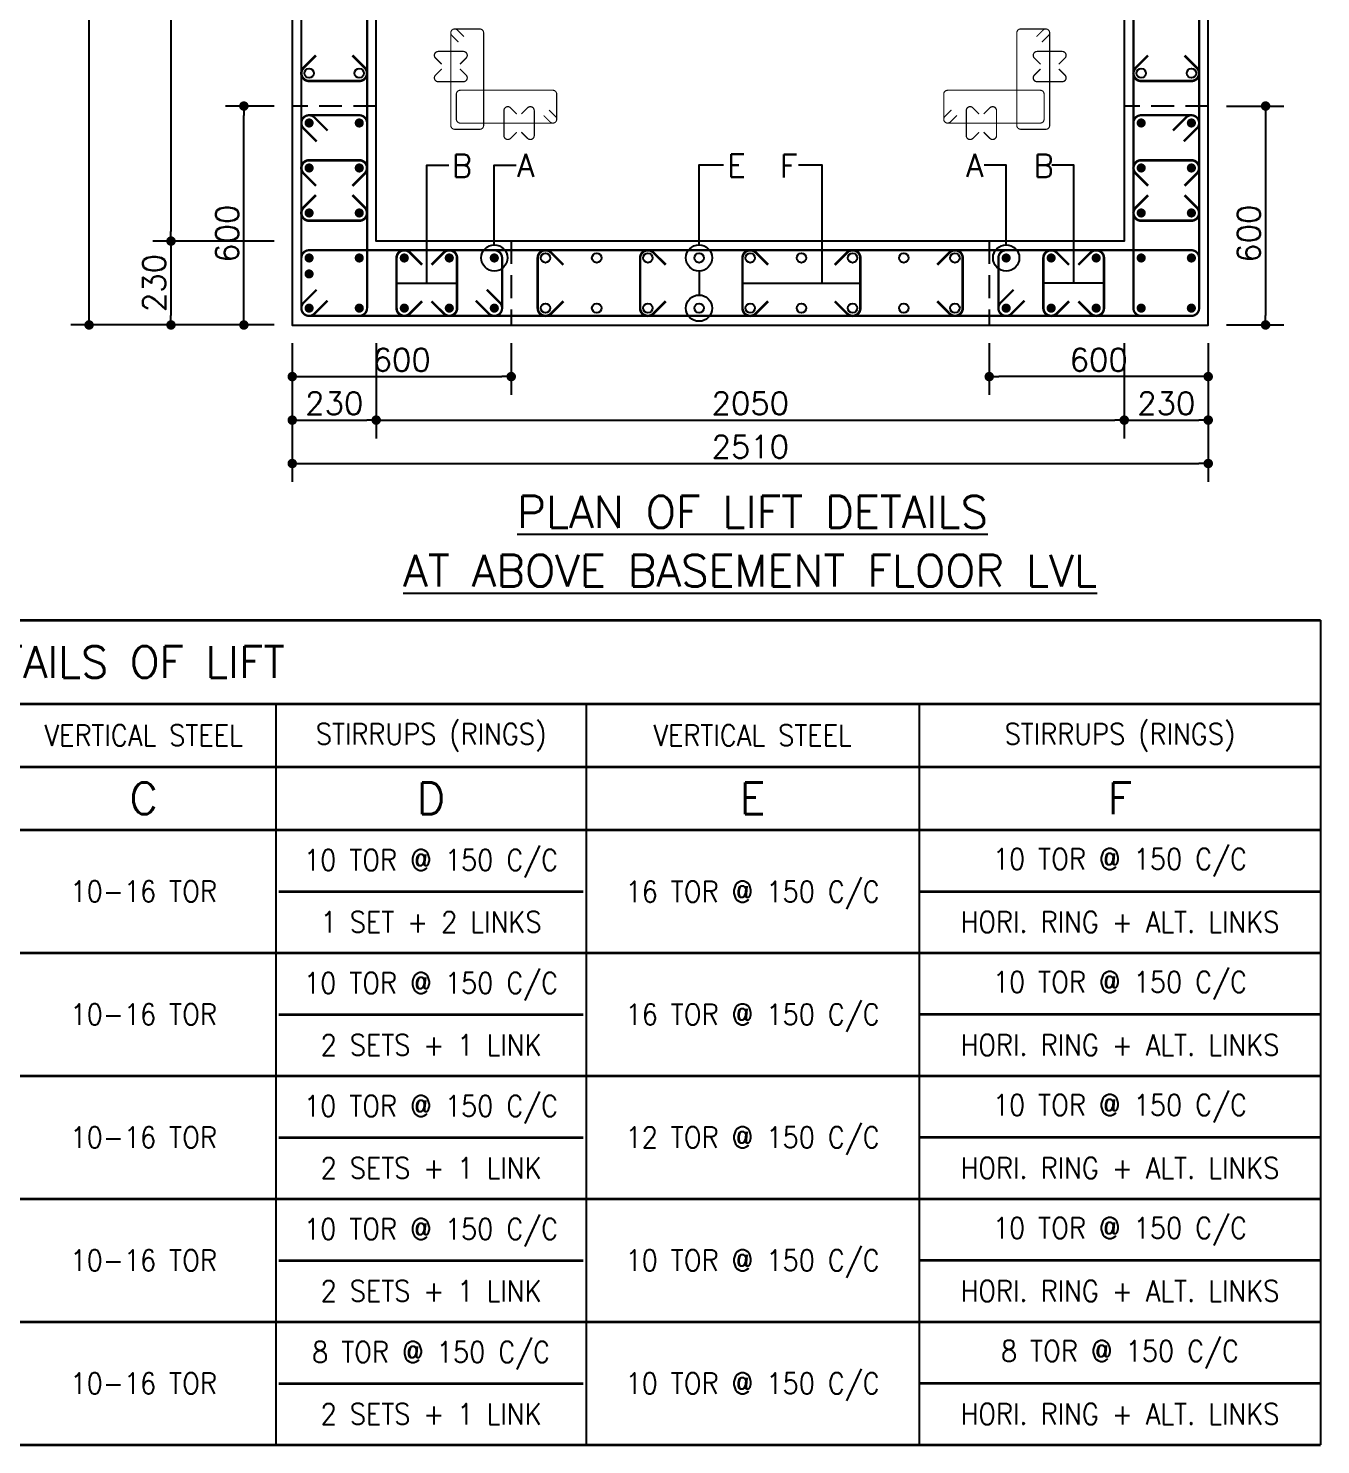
# Model space of a CAD drawing. Extents: x -200722 to 834823, y -494970 to 88783.
# Drawn here: x 290794 to 304958, y -146040 to -130512 of the extents above; entities that cross this region are included whole.
import ezdxf
from ezdxf.enums import TextEntityAlignment as Align

# ---------------------------------------------------------------- set-up
doc = ezdxf.new("R2010")
doc.units = 0
doc.header["$LTSCALE"] = 100
doc.header["$MEASUREMENT"] = 0
doc.header["$PDMODE"] = 34
doc.linetypes.add('HIDDEN', pattern=[0.375, 0.25, -0.125])
doc.layers.get('0').update_dxf_attribs({"linetype": 'CONTINUOUS'})
doc.layers.get('DEFPOINTS').update_dxf_attribs({"linetype": 'CONTINUOUS'})
for name, color, linetype in [('BEAM', 4, 'CONTINUOUS'), ('COL. SHED. STEEL.', 6, 'CONTINUOUS'), ('STEEL', 6, 'CONTINUOUS'), ('TEXT', 2, 'CONTINUOUS')]:
    doc.layers.add(name, color=color, linetype=linetype)
doc.styles.add('ROMANS', font='romans.shx')
doc.styles.get("Standard").update_dxf_attribs({"font": 'simplex.shx'})
doc.dimstyles.new('STANDARD$0', dxfattribs={"dimtxt": 2.5, "dimasz": 2.5, "dimexe": 2, "dimexo": 0.7, "dimgap": 0.9, "dimtad": 1, "dimdec": 0, "dimdsep": 46, "dimtxsty": 'ROMANS', "dimcen": 0.09, "dimclrd": 4, "dimclre": 4, "dimclrt": 3, "dimadec": 0, "dimazin": 0, "dimtfac": 1, "dimtdec": 0, "dimtmove": 0, "dimatfit": 3, "dimfxl": 1, "dimtolj": 1, "dimtzin": 0, "dimarcsym": 0})

# ---------------------------------------------------------------- blocks, each defined once
blk = doc.blocks.new('DOT')
at = {"color": 0, "linetype": 'ByBlock'}
blk.add_line((-0.5, 0), (-1, 0), dxfattribs=at)
at = {"color": 0, "linetype": 'ByBlock', "const_width": 0.5}
blk.add_lwpolyline([(-0.25, 0, 1), (0.25, 0, 1)], format="xyb", close=True, dxfattribs=at)
blk = doc.blocks.new('*D19')
at = {"layer": 'BEAM', "color": 0, "lineweight": -2, "transparency": 16777216}
for p, q in [((293487, -120444), (292158, -120444)), ((292358, -120548), (292358, -132740)), ((293487, -132844), (292158, -132844))]:
    blk.add_line(p, q, dxfattribs=at)
at = {"layer": 'DEFPOINTS', "color": 0, "lineweight": -3, "transparency": 16777216}
for p in [(293687, -120444), (292358, -132844), (293687, -132844)]:
    blk.add_point(p, dxfattribs=at)
at = {"layer": 'BEAM', "color": 0, "lineweight": -2, "transparency": 16777216, "xscale": 104, "yscale": 104, "zscale": 104}
for p, rotation in [((292358, -120444), 90), ((292358, -132844), 270)]:
    blk.add_blockref('DOT', p, dxfattribs=dict(at, rotation=rotation))
at = {"layer": 'BEAM', "color": 0, "transparency": 16777216, "insert": (292174, -126644), "char_height": 248, "attachment_point": 5, "rotation": 90}
blk.add_mtext('\\A1;3100', dxfattribs=at)
blk = doc.blocks.new('_DOT')
at = {"color": 0, "linetype": 'ByBlock'}
blk.add_line((-0.5, 0), (-1, 0), dxfattribs=at)
at = {"color": 0, "linetype": 'ByBlock', "const_width": 0.5}
blk.add_lwpolyline([(-0.25, 0, 1), (0.25, 0, 1)], format="xyb", close=True, dxfattribs=at)
blk = doc.blocks.new('*D20')
at = {"layer": 'BEAM', "color": 0, "lineweight": -2, "transparency": 16777216}
for p, q in [((293487, -132844), (292158, -132844)), ((292358, -132948), (292358, -133660)), ((293487, -133764), (292158, -133764))]:
    blk.add_line(p, q, dxfattribs=at)
at = {"layer": 'DEFPOINTS', "color": 0, "lineweight": -3, "transparency": 16777216}
for p in [(293687, -132844), (292358, -133764), (293687, -133764)]:
    blk.add_point(p, dxfattribs=at)
at = {"layer": 'BEAM', "color": 0, "lineweight": -2, "transparency": 16777216, "xscale": 104, "yscale": 104, "zscale": 104}
for p, rotation in [((292358, -132844), 90), ((292358, -133764), 270)]:
    blk.add_blockref('DOT', p, dxfattribs=dict(at, rotation=rotation))
at = {"layer": 'BEAM', "color": 0, "transparency": 16777216, "insert": (292174, -133304), "char_height": 248, "attachment_point": 5, "rotation": 90}
blk.add_mtext('\\A1;230', dxfattribs=at)
blk = doc.blocks.new('*D21')
at = {"layer": 'BEAM', "color": 0, "lineweight": -2, "transparency": 16777216}
for p, q in [((293487, -119524), (291260, -119524)), ((291460, -133660), (291460, -119628)), ((293487, -133764), (291260, -133764))]:
    blk.add_line(p, q, dxfattribs=at)
at = {"layer": 'DEFPOINTS', "color": 0, "lineweight": -3, "transparency": 16777216}
for p in [(291460, -119524), (293687, -119524), (293687, -133764)]:
    blk.add_point(p, dxfattribs=at)
at = {"layer": 'BEAM', "color": 0, "lineweight": -2, "transparency": 16777216, "xscale": 104, "yscale": 104, "zscale": 104}
for p, rotation in [((291460, -119524), 90), ((291460, -133764), 270)]:
    blk.add_blockref('DOT', p, dxfattribs=dict(at, rotation=rotation))
at = {"layer": 'BEAM', "color": 0, "transparency": 16777216, "insert": (291276, -126644), "char_height": 248, "attachment_point": 5, "rotation": 90}
blk.add_mtext('\\A1;3560', dxfattribs=at)
blk = doc.blocks.new('*D22')
at = {"layer": 'BEAM', "color": 0, "lineweight": -2, "transparency": 16777216}
for p, q in [((293687, -133964), (293687, -135007)), ((294607, -133964), (294607, -135007)), ((293791, -134807), (294503, -134807))]:
    blk.add_line(p, q, dxfattribs=at)
at = {"layer": 'DEFPOINTS', "color": 0, "lineweight": -3, "transparency": 16777216}
for p in [(293687, -133764), (294607, -133764), (294607, -134807)]:
    blk.add_point(p, dxfattribs=at)
at = {"layer": 'BEAM', "color": 0, "lineweight": -2, "transparency": 16777216, "xscale": 104, "yscale": 104, "zscale": 104, "rotation": 180}
blk.add_blockref('DOT', (293687, -134807), dxfattribs=at)
at = {"layer": 'BEAM', "color": 0, "lineweight": -2, "transparency": 16777216, "xscale": 104, "yscale": 104, "zscale": 104}
blk.add_blockref('DOT', (294607, -134807), dxfattribs=at)
at = {"layer": 'BEAM', "color": 0, "transparency": 16777216, "insert": (294147, -134623), "char_height": 248, "attachment_point": 5}
blk.add_mtext('\\A1;230', dxfattribs=at)
blk = doc.blocks.new('*D23')
at = {"layer": 'BEAM', "color": 0, "lineweight": -2, "transparency": 16777216}
for p, q in [((294607, -133964), (294607, -135007)), ((302806, -133964), (302806, -135007)), ((294711, -134807), (302702, -134807))]:
    blk.add_line(p, q, dxfattribs=at)
at = {"layer": 'DEFPOINTS', "color": 0, "lineweight": -3, "transparency": 16777216}
for p in [(294607, -133764), (302806, -133764), (302806, -134807)]:
    blk.add_point(p, dxfattribs=at)
at = {"layer": 'BEAM', "color": 0, "lineweight": -2, "transparency": 16777216, "xscale": 104, "yscale": 104, "zscale": 104, "rotation": 180}
blk.add_blockref('DOT', (294607, -134807), dxfattribs=at)
at = {"layer": 'BEAM', "color": 0, "lineweight": -2, "transparency": 16777216, "xscale": 104, "yscale": 104, "zscale": 104}
blk.add_blockref('DOT', (302806, -134807), dxfattribs=at)
at = {"layer": 'BEAM', "color": 0, "transparency": 16777216, "insert": (298707, -134623), "char_height": 248, "attachment_point": 5}
blk.add_mtext('\\A1;2050', dxfattribs=at)
blk = doc.blocks.new('*D24')
at = {"layer": 'BEAM', "color": 0, "lineweight": -2, "transparency": 16777216}
for p, q in [((302806, -133964), (302806, -135007)), ((303726, -133964), (303726, -135007)), ((302910, -134807), (303622, -134807))]:
    blk.add_line(p, q, dxfattribs=at)
at = {"layer": 'DEFPOINTS', "color": 0, "lineweight": -3, "transparency": 16777216}
for p in [(302806, -133764), (303726, -133764), (303726, -134807)]:
    blk.add_point(p, dxfattribs=at)
at = {"layer": 'BEAM', "color": 0, "lineweight": -2, "transparency": 16777216, "xscale": 104, "yscale": 104, "zscale": 104, "rotation": 180}
blk.add_blockref('DOT', (302806, -134807), dxfattribs=at)
at = {"layer": 'BEAM', "color": 0, "lineweight": -2, "transparency": 16777216, "xscale": 104, "yscale": 104, "zscale": 104}
blk.add_blockref('DOT', (303726, -134807), dxfattribs=at)
at = {"layer": 'BEAM', "color": 0, "transparency": 16777216, "insert": (303266, -134623), "char_height": 248, "attachment_point": 5}
blk.add_mtext('\\A1;230', dxfattribs=at)
blk = doc.blocks.new('*D25')
at = {"layer": 'BEAM', "color": 0, "lineweight": -2, "transparency": 16777216}
for p, q in [((293687, -133964), (293687, -135483)), ((303726, -133964), (303726, -135483)), ((293791, -135283), (303622, -135283))]:
    blk.add_line(p, q, dxfattribs=at)
at = {"layer": 'DEFPOINTS', "color": 0, "lineweight": -3, "transparency": 16777216}
for p in [(293687, -133764), (303726, -133764), (303726, -135283)]:
    blk.add_point(p, dxfattribs=at)
at = {"layer": 'BEAM', "color": 0, "lineweight": -2, "transparency": 16777216, "xscale": 104, "yscale": 104, "zscale": 104, "rotation": 180}
blk.add_blockref('DOT', (293687, -135283), dxfattribs=at)
at = {"layer": 'BEAM', "color": 0, "lineweight": -2, "transparency": 16777216, "xscale": 104, "yscale": 104, "zscale": 104}
blk.add_blockref('DOT', (303726, -135283), dxfattribs=at)
at = {"layer": 'BEAM', "color": 0, "transparency": 16777216, "insert": (298707, -135099), "char_height": 248, "attachment_point": 5}
blk.add_mtext('\\A1;2510', dxfattribs=at)
blk = doc.blocks.new('*D26')
at = {"layer": 'BEAM', "color": 0, "lineweight": -2, "transparency": 16777216}
for p, q in [((293687, -133964), (293687, -134530)), ((296087, -133964), (296087, -134530)), ((293791, -134330), (295983, -134330))]:
    blk.add_line(p, q, dxfattribs=at)
at = {"layer": 'DEFPOINTS', "color": 0, "lineweight": -3, "transparency": 16777216}
for p in [(293687, -133764), (296087, -133764), (296087, -134330)]:
    blk.add_point(p, dxfattribs=at)
at = {"layer": 'BEAM', "color": 0, "lineweight": -2, "transparency": 16777216, "xscale": 104, "yscale": 104, "zscale": 104, "rotation": 180}
blk.add_blockref('DOT', (293687, -134330), dxfattribs=at)
at = {"layer": 'BEAM', "color": 0, "lineweight": -2, "transparency": 16777216, "xscale": 104, "yscale": 104, "zscale": 104}
blk.add_blockref('DOT', (296087, -134330), dxfattribs=at)
at = {"layer": 'BEAM', "color": 0, "transparency": 16777216, "insert": (294887, -134146), "char_height": 248, "attachment_point": 5}
blk.add_mtext('\\A1;600', dxfattribs=at)
blk = doc.blocks.new('*D27')
at = {"layer": 'BEAM', "color": 0, "lineweight": -2, "transparency": 16777216}
for p, q in [((293487, -131364), (292957, -131364)), ((293157, -133660), (293157, -131468)), ((293487, -133764), (292957, -133764))]:
    blk.add_line(p, q, dxfattribs=at)
at = {"layer": 'DEFPOINTS', "color": 0, "lineweight": -3, "transparency": 16777216}
for p in [(293157, -131364), (293687, -131364), (293687, -133764)]:
    blk.add_point(p, dxfattribs=at)
at = {"layer": 'BEAM', "color": 0, "lineweight": -2, "transparency": 16777216, "xscale": 104, "yscale": 104, "zscale": 104}
for p, rotation in [((293157, -131364), 90), ((293157, -133764), 270)]:
    blk.add_blockref('DOT', p, dxfattribs=dict(at, rotation=rotation))
at = {"layer": 'BEAM', "color": 0, "transparency": 16777216, "insert": (292973, -132764), "char_height": 248, "attachment_point": 5, "rotation": 90}
blk.add_mtext('\\A1;600', dxfattribs=at)
blk = doc.blocks.new('*D30')
at = {"layer": 'BEAM', "color": 0, "lineweight": -2, "transparency": 16777216}
for p, q in [((303926, -131364), (304555, -131364)), ((304355, -131468), (304355, -133660)), ((303926, -133764), (304555, -133764))]:
    blk.add_line(p, q, dxfattribs=at)
at = {"layer": 'DEFPOINTS', "color": 0, "lineweight": -3, "transparency": 16777216}
for p in [(303726, -131364), (303726, -133764), (304355, -133764)]:
    blk.add_point(p, dxfattribs=at)
at = {"layer": 'BEAM', "color": 0, "lineweight": -2, "transparency": 16777216, "xscale": 104, "yscale": 104, "zscale": 104}
for p, rotation in [((304355, -131364), 90), ((304355, -133764), 270)]:
    blk.add_blockref('DOT', p, dxfattribs=dict(at, rotation=rotation))
at = {"layer": 'BEAM', "color": 0, "transparency": 16777216, "insert": (304171, -132764), "char_height": 248, "attachment_point": 5, "rotation": 90}
blk.add_mtext('\\A1;600', dxfattribs=at)
blk = doc.blocks.new('*D31')
at = {"layer": 'BEAM', "color": 0, "lineweight": -2, "transparency": 16777216}
for p, q in [((301326, -133964), (301326, -134530)), ((303726, -133964), (303726, -134530)), ((303622, -134330), (301430, -134330))]:
    blk.add_line(p, q, dxfattribs=at)
at = {"layer": 'DEFPOINTS', "color": 0, "lineweight": -3, "transparency": 16777216}
for p in [(301326, -133764), (303726, -133764), (301326, -134330)]:
    blk.add_point(p, dxfattribs=at)
at = {"layer": 'BEAM', "color": 0, "lineweight": -2, "transparency": 16777216, "xscale": 104, "yscale": 104, "zscale": 104, "rotation": 180}
blk.add_blockref('DOT', (301326, -134330), dxfattribs=at)
at = {"layer": 'BEAM', "color": 0, "lineweight": -2, "transparency": 16777216, "xscale": 104, "yscale": 104, "zscale": 104}
blk.add_blockref('DOT', (303726, -134330), dxfattribs=at)
at = {"layer": 'BEAM', "color": 0, "transparency": 16777216, "insert": (302526, -134146), "char_height": 248, "attachment_point": 5}
blk.add_mtext('\\A1;600', dxfattribs=at)

msp = doc.modelspace()

# ---------------------------------------------------------------- linework, layer by layer
at = {"color": 18, "lineweight": 35, "true_color": 0x000000}
for p, q in [((277373.2, -136999.4), (304958.4, -136999.4)), ((277373.2, -137919.4), (304958.4, -137919.4)), ((284385.9, -138609.4), (304958.4, -138609.4)), ((277373.2, -139299.4), (304958.4, -139299.4)), ((277373.2, -140647.6), (304958.4, -140647.6)), ((277373.2, -141995.7), (304958.4, -141995.7)), ((277373.2, -143343.8), (304958.4, -143343.8)), ((277373.2, -144692), (304958.4, -144692)), ((277373.2, -146040.1), (304958.4, -146040.1))]:
    msp.add_line(p, q, dxfattribs=at)
at = {"color": 18, "true_color": 0x000000}
for p, q in [((304958.4, -136999.4), (304958.4, -146040.1)), ((293508.4, -137919.4), (293508.4, -146040.1)), ((296908.4, -137919.4), (296908.4, -146040.1)), ((300558.4, -137919.4), (300558.4, -146040.1))]:
    msp.add_line(p, q, dxfattribs=at)
at = {"color": 8, "lineweight": 35}
for p, q in [((293540.9, -139976), (296875.9, -139976)), ((300558.4, -139973.5), (304958.4, -139973.5)), ((293540.9, -141324.1), (296875.9, -141324.1)), ((300558.4, -141321.6), (304958.4, -141321.6)), ((293540.9, -142672.3), (296875.9, -142672.3)), ((300558.4, -142669.8), (304958.4, -142669.8)), ((293540.9, -144020.4), (296875.9, -144020.4)), ((300558.4, -144017.9), (304958.4, -144017.9)), ((293540.9, -145368.5), (296875.9, -145368.5)), ((300558.4, -145366), (304958.4, -145366))]:
    msp.add_line(p, q, dxfattribs=at)
at = {"layer": 'BEAM', "color": 8, "linetype": 'HIDDEN', "ltscale": 10}
for p, q in [((294606.6, -131364.5), (293686.6, -131364.5)), ((303726.4, -131364.5), (302806.4, -131364.5)), ((296086.6, -132844.5), (296086.6, -133764.5)), ((301326.4, -132844.5), (301326.4, -133764.5))]:
    msp.add_line(p, q, dxfattribs=at)
at = {"layer": 'BEAM', "color": 18, "true_color": 0x000000}
msp.add_lwpolyline([(302806.4, -119524.5), (302806.4, -119524.5), (302806.4, -132844.5), (294606.6, -132844.5), (294606.6, -119524.5), (294606.6, -119524.5), (294606.6, -119524.5), (293686.6, -119524.5), (293686.6, -133764.5), (303726.4, -133764.5), (303726.4, -119524.5), (302806.4, -119524.5), (302806.4, -119524.5), (302806.4, -119524.5)], dxfattribs=at)
at = {"layer": 'COL. SHED. STEEL.', "color": 62, "linetype": 'Continuous', "const_width": 25}
for points in [[(293871.6, -133664.5), (294421.6, -133664.5, 0.4142136), (294506.6, -133579.5), (294506.6, -119709.5, 0.4142136), (294421.6, -119624.5), (293871.6, -119624.5, 0.4142136), (293786.6, -119709.5), (293786.6, -133579.5, 0.4142136)], [(303541.4, -133664.5), (302991.4, -133664.5, -0.4142136), (302906.4, -133579.5), (302906.4, -119709.5, -0.4142136), (302991.4, -119624.5), (303541.4, -119624.5, -0.4142136), (303626.4, -119709.5), (303626.4, -133579.5, -0.4142136)], [(293871.6, -133664.5), (303541.4, -133664.5, 0.4142136), (303626.4, -133579.5), (303626.4, -133029.5, 0.4142136), (303541.4, -132944.5), (293871.6, -132944.5, 0.4142136), (293786.6, -133029.5), (293786.6, -133579.5, 0.4142136)]]:
    msp.add_lwpolyline(points, format="xyb", close=True, dxfattribs=at)
at = {"layer": 'COL. SHED. STEEL.', "color": 18, "linetype": 'Continuous', "true_color": 0x000000}
for points, const_width in [([(295467.2, -131618.6), (295742.2, -131618.6, 0.4142136), (295784.7, -131576.1), (295784.7, -130561.1, 0.4142136), (295742.2, -130518.6), (295467.2, -130518.6, 0.4142136), (295424.7, -130561.1), (295424.7, -131576.1, 0.4142136)], 12.5), ([(301945.8, -131618.6), (301670.8, -131618.6, -0.4142136), (301628.3, -131576.1), (301628.3, -130561.1, -0.4142136), (301670.8, -130518.6), (301945.8, -130518.6, -0.4142136), (301988.3, -130561.1), (301988.3, -131576.1, -0.4142136)], 12.5), ([(296543, -131190.7), (295528, -131190.7, 0.4142136), (295485.5, -131233.2), (295485.5, -131508.2, 0.4142136), (295528, -131550.7), (296543, -131550.7, 0.4142136), (296585.5, -131508.2), (296585.5, -131233.2, 0.4142136)], 12.5), ([(300870, -131190.7), (301885, -131190.7, -0.4142136), (301927.5, -131233.2), (301927.5, -131508.2, -0.4142136), (301885, -131550.7), (300870, -131550.7, -0.4142136), (300827.5, -131508.2), (300827.5, -131233.2, -0.4142136)], 12.5), ([(293871.7, -133664.5), (294421.7, -133664.5, 0.4142136), (294506.7, -133579.5), (294506.7, -131549.5, 0.4142136), (294421.7, -131464.5), (293871.7, -131464.5, 0.4142136), (293786.7, -131549.5), (293786.7, -133579.5, 0.4142136)], 25), ([(293846.6, -131549.5, -1), (293896.6, -131549.5, -1)], 50), ([(294446.6, -131549.5, 1), (294396.6, -131549.5, 1)], 50), ([(303541.4, -133664.5), (302991.4, -133664.5, -0.4142136), (302906.4, -133579.5), (302906.4, -131549.5, -0.4142136), (302991.4, -131464.5), (303541.4, -131464.5, -0.4142136), (303626.4, -131549.5), (303626.4, -133579.5, -0.4142136)], 25), ([(302966.4, -131549.5, -1), (303016.4, -131549.5, -1)], 50), ([(303566.4, -131549.5, 1), (303516.4, -131549.5, 1)], 50), ([(293871.7, -132067.8, 1), (293871.7, -132017.8, 1)], 50), ([(294421.7, -132017.8, -1), (294421.7, -132067.8, -1)], 50), ([(302991.4, -132017.8, 1), (302991.4, -132067.8, 1)], 50), ([(303541.4, -132067.8, -1), (303541.4, -132017.8, -1)], 50), ([(293871.6, -132561.1, 1), (293871.6, -132511.1, 1)], 50), ([(294421.6, -132511.1, -1), (294421.6, -132561.1, -1)], 50), ([(302991.4, -132511.1, 1), (302991.4, -132561.1, 1)], 50), ([(303541.4, -132561.1, -1), (303541.4, -132511.1, -1)], 50), ([(295901.6, -132944.5), (293871.6, -132944.5, 0.4142136), (293786.6, -133029.5), (293786.6, -133579.5, 0.4142136), (293871.6, -133664.5), (295901.6, -133664.5, 0.4142136), (295986.6, -133579.5), (295986.6, -133029.5, 0.4142136)], 25), ([(293846.6, -133029.5, -1), (293896.6, -133029.5, -1)], 50), ([(294446.6, -133029.5, 1), (294396.6, -133029.5, 1)], 50), ([(294940, -133029.5, 1), (294890, -133029.5, 1)], 50), ([(295433.3, -133029.5, 1), (295383.3, -133029.5, 1)], 50), ([(295926.6, -133029.5, 1), (295876.6, -133029.5, 1)], 50), ([(301511.4, -132944.5), (303541.4, -132944.5, -0.4142136), (303626.4, -133029.5), (303626.4, -133579.5, -0.4142136), (303541.4, -133664.5), (301511.4, -133664.5, -0.4142136), (301426.4, -133579.5), (301426.4, -133029.5, -0.4142136)], 25), ([(301486.4, -133029.5, -1), (301536.4, -133029.5, -1)], 50), ([(301979.7, -133029.5, -1), (302029.7, -133029.5, -1)], 50), ([(302473.1, -133029.5, -1), (302523.1, -133029.5, -1)], 50), ([(302966.4, -133029.5, -1), (303016.4, -133029.5, -1)], 50), ([(303566.4, -133029.5, 1), (303516.4, -133029.5, 1)], 50), ([(293846.6, -133204.5, -1), (293896.6, -133204.5, -1)], 50), ([(293846.6, -133579.5, -1), (293896.6, -133579.5, -1)], 50), ([(294396.6, -133579.5, -1), (294446.6, -133579.5, -1)], 50), ([(294890, -133579.5, -1), (294940, -133579.5, -1)], 50), ([(295383.3, -133579.5, -1), (295433.3, -133579.5, -1)], 50), ([(295926.6, -133579.5, 1), (295876.6, -133579.5, 1)], 50), ([(301486.4, -133579.5, -1), (301536.4, -133579.5, -1)], 50), ([(302029.7, -133579.5, 1), (301979.7, -133579.5, 1)], 50), ([(302523.1, -133579.5, 1), (302473.1, -133579.5, 1)], 50), ([(303016.4, -133579.5, 1), (302966.4, -133579.5, 1)], 50), ([(303566.4, -133579.5, 1), (303516.4, -133579.5, 1)], 50)]:
    msp.add_lwpolyline(points, format="xyb", close=True, dxfattribs=dict(at, const_width=const_width))
for points, const_width in [([(295568.3, -130602.3), (295494.3, -130528.4, 0.9104106), (295434.5, -130588.2), (295508.4, -130662.2)], 12.5), ([(301844.8, -130602.3), (301918.7, -130528.4, -0.9104106), (301978.6, -130588.2), (301904.6, -130662.2)], 12.5), ([(294073.8, -131631.9), (293925.9, -131484, 0.9104106), (293806.2, -131603.7), (293954.1, -131751.6)], 25), ([(296442, -131467), (296515.9, -131540.9, 0.9104106), (296575.8, -131481.1), (296501.8, -131407.1)], 12.5), ([(300971, -131467), (300897.1, -131540.9, -0.9104106), (300837.3, -131481.1), (300911.2, -131407.1)], 12.5), ([(303339.3, -131631.9), (303487.2, -131484, -0.9104106), (303606.8, -131603.7), (303459, -131751.6)], 25), ([(295699.5, -133497), (295847.4, -133644.9, 0.9104106), (295967.1, -133525.2), (295819.2, -133377.4)], 25), ([(301713.5, -133497), (301565.6, -133644.9, -0.9104106), (301445.9, -133525.2), (301593.8, -133377.4)], 25)]:
    msp.add_lwpolyline(points, format="xyb", dxfattribs=dict(at, const_width=const_width))
at = {"layer": 'COL. SHED. STEEL.', "color": 62, "linetype": 'Continuous', "const_width": 25}
msp.add_lwpolyline([(294073.7, -133497), (293925.8, -133644.9, -0.9104106), (293806.2, -133525.2), (293954.1, -133377.4)], format="xyb", dxfattribs=at)
at = {"layer": 'COL. SHED. STEEL.', "color": 7, "linetype": 'Continuous'}
for centre in [(293871.6, -131004.5), (294421.6, -131004.5), (302991.4, -131004.5), (303541.4, -131004.5), (296462.6, -133029.5), (297023.6, -133029.5), (297584.6, -133029.5), (298145.5, -133029.5), (298706.5, -133029.5), (299267.5, -133029.5), (299828.5, -133029.5), (300389.4, -133029.5), (300950.4, -133029.5), (296462.6, -133579.5), (297023.6, -133579.5), (297584.6, -133579.5), (298145.5, -133579.5), (298706.5, -133579.5), (299267.5, -133579.5), (299828.5, -133579.5), (300389.4, -133579.5), (300950.4, -133579.5)]:
    msp.add_circle(centre, 51.5, dxfattribs=at)
at = {"layer": 'STEEL', "color": 140}
for points in [[(293946.6, -130809.3, 28, 28, 0), (293811.5, -130944.4, 28, 28, 0.6681786), (293871.6, -131089.5, 28, 28, 0), (294421.6, -131089.5, 28, 28, 0.6681786), (294481.7, -130944.4, 28, 28, 0), (294346.7, -130809.3, 0, 0, 0)], [(295324.7, -130905.4, 14, 14, 0), (295257.2, -130837.8, 14, 14, -0.6681786), (295287.2, -130765.3, 14, 14, 0), (295562.2, -130765.3, 14, 14, -0.6681786), (295592.3, -130837.9, 14, 14, 0), (295524.7, -130905.4, 0, 0, 0)], [(302088.3, -130905.4, 14, 14, 0), (302155.9, -130837.8, 14, 14, 0.6681786), (302125.8, -130765.3, 14, 14, 0), (301850.8, -130765.3, 14, 14, 0.6681786), (301820.8, -130837.9, 14, 14, 0), (301888.3, -130905.4, 0, 0, 0)], [(303066.4, -130809.3, 28, 28, 0), (302931.3, -130944.4, 28, 28, 0.6681786), (302991.4, -131089.5, 28, 28, 0), (303541.4, -131089.5, 28, 28, 0.6681786), (303601.5, -130944.4, 28, 28, 0), (303466.4, -130809.3, 0, 0, 0)], [(295324.7, -130956.9, 14, 14, 0), (295257.2, -131024.4, 14, 14, 0.6681786), (295287.2, -131097, 14, 14, 0), (295562.2, -131097, 14, 14, 0.6681786), (295592.3, -131024.4, 14, 14, 0), (295524.7, -130956.9, 0, 0, 0)], [(302088.4, -130956.9, 14, 14, 0), (302155.9, -131024.4, 14, 14, -0.6681786), (302125.8, -131097, 14, 14, 0), (301850.8, -131097, 14, 14, -0.6681786), (301820.8, -131024.4, 14, 14, 0), (301888.3, -130956.9, 0, 0, 0)], [(296147.3, -131650.7, 14, 14, 0), (296079.8, -131718.2, 14, 14, -0.6681786), (296007.2, -131688.2, 14, 14, 0), (296007.2, -131413.2, 14, 14, -0.6681786), (296079.8, -131383.1, 14, 14, 0), (296147.3, -131450.7, 0, 0, 0)], [(296198.8, -131650.7, 14, 14, 0), (296266.3, -131718.2, 14, 14, 0.6681786), (296338.9, -131688.2, 14, 14, 0), (296338.9, -131413.2, 14, 14, 0.6681786), (296266.3, -131383.1, 14, 14, 0), (296198.8, -131450.7, 0, 0, 0)], [(301214.2, -131650.7, 14, 14, 0), (301146.7, -131718.2, 14, 14, -0.6681786), (301074.2, -131688.2, 14, 14, 0), (301074.2, -131413.2, 14, 14, -0.6681786), (301146.7, -131383.1, 14, 14, 0), (301214.2, -131450.7, 0, 0, 0)], [(301265.7, -131650.7, 14, 14, 0), (301333.3, -131718.2, 14, 14, 0.6681786), (301405.8, -131688.2, 14, 14, 0), (301405.8, -131413.2, 14, 14, 0.6681786), (301333.3, -131383.1, 14, 14, 0), (301265.7, -131450.7, 0, 0, 0)], [(293946.6, -132238, 28, 28, 0), (293811.5, -132102.9, 28, 28, -0.6681786), (293871.7, -131957.8, 28, 28, 0), (294421.7, -131957.8, 28, 28, -0.6681786), (294481.8, -132102.9, 28, 28, 0), (294346.7, -132238, 0, 0, 0)], [(303466.4, -132238, 28, 28, 0), (303601.5, -132102.9, 28, 28, 0.6681786), (303541.3, -131957.8, 28, 28, 0), (302991.3, -131957.8, 28, 28, 0.6681786), (302931.2, -132102.9, 28, 28, 0), (303066.3, -132238, 0, 0, 0)], [(293946.6, -132341, 28, 28, 0), (293811.5, -132476, 28, 28, 0.6681786), (293871.6, -132621.1, 28, 28, 0), (294421.6, -132621.1, 28, 28, 0.6681786), (294481.7, -132476, 28, 28, 0), (294346.7, -132341, 0, 0, 0)], [(303466.4, -132341, 28, 28, 0), (303601.5, -132476, 28, 28, -0.6681786), (303541.4, -132621.1, 28, 28, 0), (302991.4, -132621.1, 28, 28, -0.6681786), (302931.3, -132476, 28, 28, 0), (303066.3, -132341, 0, 0, 0)], [(295110.1, -133504.5, 28, 28, 0), (294975.1, -133639.6, 28, 28, -0.6681786), (294830, -133579.5, 28, 28, 0), (294830, -133029.5, 28, 28, -0.6681786), (294975.1, -132969.4, 28, 28, 0), (295110.1, -133104.4, 0, 0, 0)], [(295213.1, -133504.5, 28, 28, 0), (295348.2, -133639.6, 28, 28, 0.6681786), (295493.3, -133579.5, 28, 28, 0), (295493.3, -133029.5, 28, 28, 0.6681786), (295348.2, -132969.4, 28, 28, 0), (295213.1, -133104.4, 0, 0, 0)], [(296657.8, -133504.5, 28, 28, 0), (296522.7, -133639.6, 28, 28, -0.6681786), (296377.6, -133579.5, 28, 28, 0), (296377.6, -133029.5, 28, 28, -0.6681786), (296522.7, -132969.4, 28, 28, 0), (296657.8, -133104.4, 0, 0, 0)], [(297779.7, -133504.5, 28, 28, 0), (297644.7, -133639.6, 28, 28, -0.6681786), (297499.6, -133579.5, 28, 28, 0), (297499.6, -133029.5, 28, 28, -0.6681786), (297644.7, -132969.4, 28, 28, 0), (297779.7, -133104.4, 0, 0, 0)], [(298901.7, -133504.5, 28, 28, 0), (298766.6, -133639.6, 28, 28, -0.6681786), (298621.5, -133579.5, 28, 28, 0), (298621.5, -133029.5, 28, 28, -0.6681786), (298766.6, -132969.4, 28, 28, 0), (298901.7, -133104.4, 0, 0, 0)], [(299633.3, -133504.5, 28, 28, 0), (299768.4, -133639.6, 28, 28, 0.6681786), (299913.5, -133579.5, 28, 28, 0), (299913.5, -133029.5, 28, 28, 0.6681786), (299768.4, -132969.4, 28, 28, 0), (299633.3, -133104.4, 0, 0, 0)], [(300755.3, -133504.5, 28, 28, 0), (300890.3, -133639.6, 28, 28, 0.6681786), (301035.4, -133579.5, 28, 28, 0), (301035.4, -133029.5, 28, 28, 0.6681786), (300890.3, -132969.4, 28, 28, 0), (300755.3, -133104.4, 0, 0, 0)], [(302199.9, -133504.5, 28, 28, 0), (302064.8, -133639.6, 28, 28, -0.6681786), (301919.7, -133579.5, 28, 28, 0), (301919.7, -133029.5, 28, 28, -0.6681786), (302064.8, -132969.4, 28, 28, 0), (302199.9, -133104.4, 0, 0, 0)], [(302302.9, -133504.5, 28, 28, 0), (302438, -133639.6, 28, 28, 0.6681786), (302583.1, -133579.5, 28, 28, 0), (302583.1, -133029.5, 28, 28, 0.6681786), (302438, -132969.4, 28, 28, 0), (302302.9, -133104.4, 0, 0, 0)]]:
    msp.add_lwpolyline(points, format="xyseb", dxfattribs=at)
at = {"layer": 'TEXT', "color": 18, "true_color": 0x000000}
for p, q in [((298145.5, -133173.4), (298145.5, -133435.5)), ((294830, -133304.5), (295493.3, -133304.5)), ((298621.5, -133304.5), (299913.5, -133304.5)), ((302583.1, -133304.5), (301919.7, -133304.5))]:
    msp.add_line(p, q, dxfattribs=at)
for points in [[(295161.6, -133304.5), (295161.6, -132013.2), (295402.2, -132013.2)], [(295901.6, -132885.5), (295901.6, -132013.2), (296142.2, -132013.2)], [(298145.5, -132885.5), (298145.5, -132009.9), (298415, -132009.9)], [(299494.2, -133304.5), (299494.2, -132013.2), (299235, -132013.2)], [(301511.4, -132885.5), (301511.4, -132013.2), (301270.9, -132013.2)], [(302251.4, -133304.5), (302251.4, -132013.2), (302010.9, -132013.2)]]:
    msp.add_lwpolyline(points, dxfattribs=at)
for centre in [(295901.6, -133029.5), (298145.5, -133029.5), (301511.4, -133029.5), (298145.5, -133579.5)]:
    msp.add_circle(centre, 143.9, dxfattribs=at)

# ---------------------------------------------------------------- texts
at = {"layer": 'TEXT', "color": 18, "true_color": 0x000000, "width": 0.99}
for s, p in [('B', (295436.2, -132019.4)), ('A', (296150.8, -132013.2, 0)), ('E', (298455.1, -132017.6, 0)), ('F', (299032.5, -132021.5, 0)), ('A', (301073.6, -132013.2, 0)), ('B', (301811.9, -132019.4))]:
    msp.add_text(s, height=250, dxfattribs=at).set_placement(p, align=Align.MIDDLE_LEFT)
at = {"layer": 'TEXT', "color": 18, "true_color": 0x000000}
for s, height, p in [('%%UPLAN OF LIFT DETAILS', 350, (298731.7, -135813.9)), ('%%UAT ABOVE BASEMENT FLOOR LVL', 350, (298706.5, -136457.7)), ('TYPICAL DETAILS OF LIFT', 345, (290760.3, -137459.4)), ('C', 345, (292058.4, -138954.4)), ('D', 345, (295208.4, -138954.4)), ('E', 345, (298732.4, -138954.4)), ('F', 345, (302758.4, -138954.4))]:
    msp.add_text(s, height=height, dxfattribs=at).set_placement(p, align=Align.MIDDLE)
at = {"layer": 'TEXT', "color": 18, "true_color": 0x000000, "width": 0.9}
for s, p in [('VERTICAL STEEL', (292058.4, -138264.4)), ('STIRRUPS (RINGS)', (295208.4, -138264.4)), ('VERTICAL STEEL', (298732.4, -138264.4)), ('STIRRUPS (RINGS)', (302758.4, -138264.4)), ('10 TOR @ 150 C/C', (295208.4, -139646.9)), ('10 TOR @ 150 C/C', (302758.4, -139636.5)), ('10-16 TOR', (292058.4, -139973.5)), ('16 TOR @ 150 C/C', (298732.4, -139991.9)), ('1 SET + 2 LINKS', (295208.4, -140310.5)), ('HORI. RING + ALT. LINKS', (302758.4, -140310.5)), ('10 TOR @ 150 C/C', (295208.4, -140995.1)), ('10 TOR @ 150 C/C', (302758.4, -140984.6)), ('10-16 TOR', (292058.4, -141321.6)), ('16 TOR @ 150 C/C', (298732.4, -141340.1)), ('2 SETS + 1 LINK', (295208.4, -141658.7)), ('HORI. RING + ALT. LINKS', (302758.4, -141658.7)), ('10 TOR @ 150 C/C', (295208.4, -142343.2)), ('10 TOR @ 150 C/C', (302758.4, -142332.7)), ('12 TOR @ 150 C/C', (298732.4, -142688.2)), ('10-16 TOR', (292058.4, -142669.8)), ('2 SETS + 1 LINK', (295208.4, -143006.8)), ('HORI. RING + ALT. LINKS', (302758.4, -143006.8)), ('10 TOR @ 150 C/C', (295208.4, -143691.3)), ('10 TOR @ 150 C/C', (302758.4, -143680.9)), ('10-16 TOR', (292058.4, -144017.9)), ('10 TOR @ 150 C/C', (298732.4, -144036.3)), ('2 SETS + 1 LINK', (295208.4, -144354.9)), ('HORI. RING + ALT. LINKS', (302758.4, -144354.9)), ('8 TOR @ 150 C/C', (295208.4, -145039.5)), ('8 TOR @ 150 C/C', (302758.4, -145029)), ('10-16 TOR', (292058.4, -145366)), ('10 TOR @ 150 C/C', (298732.4, -145384.5)), ('2 SETS + 1 LINK', (295208.4, -145703)), ('HORI. RING + ALT. LINKS', (302758.4, -145703))]:
    msp.add_text(s, height=230, dxfattribs=at).set_placement(p, align=Align.MIDDLE)

# ---------------------------------------------------------------- dimensions: what is measured, and where the dimension line sits
at = {"layer": 'BEAM', "color": 18, "true_color": 0x000000}
for base, p1, p2, angle, picture, middle in [((291460.4, -119524.5), (293686.6, -133764.5), (293686.6, -119524.5), 90, '*D21', (291276.4, -126644.5)), ((292357.9, -132844.5), (293686.6, -120444.5), (293686.6, -132844.5), 90, '*D19', (292173.9, -126644.5)), ((292357.9, -133764.5), (293686.6, -132844.5), (293686.6, -133764.5), 90, '*D20', (292173.9, -133304.5)), ((301326.4, -134330), (303726.4, -133764.5), (301326.4, -133764.5), 180, '*D31', (302526.4, -134146))]:
    dim = msp.add_linear_dim(base=base, p1=p1, p2=p2, angle=angle, dimstyle='STANDARD$0', override={"dimscale": 8, "dimtxt": 31, "dimasz": 13, "dimexe": 25, "dimexo": 25, "dimgap": 7.5, "dimlfac": 0.25, "dimzin": 3, "dimtxsty": 'Standard', "dimblk": 'DOT', "dimcen": 3, "dimdle": 4, "dimclrd": 0, "dimclre": 0, "dimclrt": 0, "dimtmove": 2, "dimldrblk": 'DOT', "dimtzin": 3}, dxfattribs=at)
    dim.commit()
    dim.dimension.update_dxf_attribs({"geometry": picture, "text_midpoint": middle})
for base, p1, p2, picture, middle in [((293157.4, -131364.5), (293686.6, -133764.5), (293686.6, -131364.5), '*D27', (292973.4, -132764.5)), ((304354.5, -133764.5), (303726.4, -131364.5), (303726.4, -133764.5), '*D30', (304170.5, -132764.5))]:
    dim = msp.add_linear_dim(base=base, p1=p1, p2=p2, angle=90, dimstyle='STANDARD$0', override={"dimscale": 8, "dimtxt": 31, "dimasz": 13, "dimexe": 25, "dimexo": 25, "dimgap": 7.5, "dimlfac": 0.25, "dimzin": 3, "dimtxsty": 'Standard', "dimblk": 'DOT', "dimcen": 3, "dimdle": 4, "dimclrd": 0, "dimclre": 0, "dimclrt": 0, "dimtmove": 2, "dimldrblk": 'DOT', "dimtzin": 3}, dxfattribs=at)
    dim.commit()
    dim.dimension.update_dxf_attribs({"geometry": picture, "text_midpoint": middle, "dimtype": 160})
for base, p1, p2, picture, middle in [((294606.6, -134807.3), (293686.6, -133764.5), (294606.6, -133764.5), '*D22', (294146.6, -134623.3)), ((303726.4, -135282.8), (293686.6, -133764.5), (303726.4, -133764.5), '*D25', (298706.5, -135098.8)), ((296086.6, -134330), (293686.6, -133764.5), (296086.6, -133764.5), '*D26', (294886.6, -134146)), ((302806.4, -134807.3), (294606.6, -133764.5), (302806.4, -133764.5), '*D23', (298706.5, -134623.3)), ((303726.4, -134807.3), (302806.4, -133764.5), (303726.4, -133764.5), '*D24', (303266.4, -134623.3))]:
    dim = msp.add_linear_dim(base=base, p1=p1, p2=p2, dimstyle='STANDARD$0', override={"dimscale": 8, "dimtxt": 31, "dimasz": 13, "dimexe": 25, "dimexo": 25, "dimgap": 7.5, "dimlfac": 0.25, "dimzin": 3, "dimtxsty": 'Standard', "dimblk": 'DOT', "dimcen": 3, "dimdle": 4, "dimclrd": 0, "dimclre": 0, "dimclrt": 0, "dimtmove": 2, "dimldrblk": 'DOT', "dimtzin": 3}, dxfattribs=at)
    dim.commit()
    dim.dimension.update_dxf_attribs({"geometry": picture, "text_midpoint": middle})

doc.saveas('drawing.dxf')
